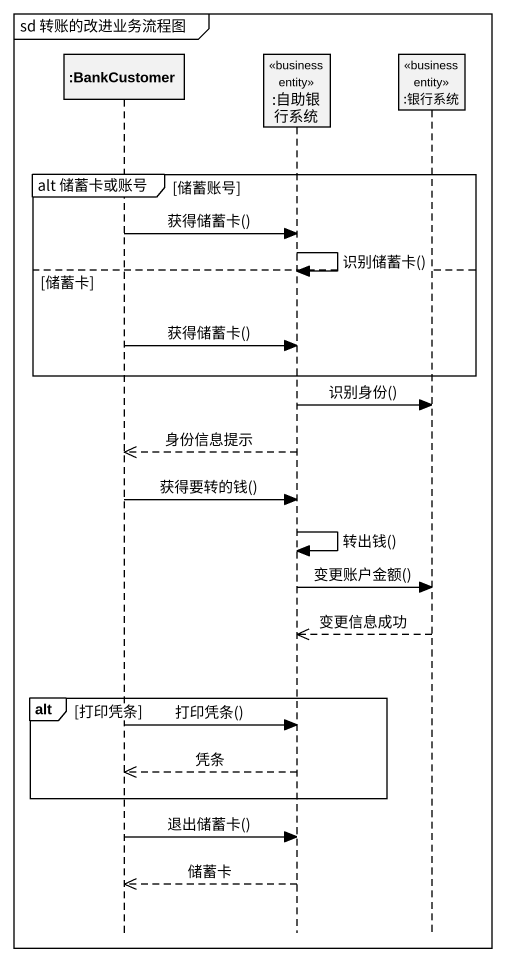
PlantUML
@startuml
mainframe sd 转账的改进业务流程图
hide footbox
participant ":BankCustomer" as BankCustomer
participant ":自助银行系统" as 自助银行系统 <<business entity>>
participant ":银行系统" as 银行系统 <<business entity>>

group alt 储蓄卡或账号 [储蓄账号]
  BankCustomer -> 自助银行系统 : 获得储蓄卡()
  自助银行系统 -> 自助银行系统 : 识别储蓄卡()
else 储蓄卡
  BankCustomer -> 自助银行系统 : 获得储蓄卡()
end
自助银行系统 -> 银行系统 : 识别身份()
自助银行系统 -->> BankCustomer : 身份信息提示
BankCustomer -> 自助银行系统 : 获得要转的钱()
自助银行系统 -> 自助银行系统 : 转出钱()
自助银行系统 -> 银行系统 : 变更账户金额()
银行系统 -->> 自助银行系统 : 变更信息成功
alt 打印凭条
  BankCustomer -> 自助银行系统 : 打印凭条()
  自助银行系统 -->> BankCustomer : 凭条
end
BankCustomer -> 自助银行系统 : 退出储蓄卡()
自助银行系统 -->> BankCustomer : 储蓄卡
@enduml
